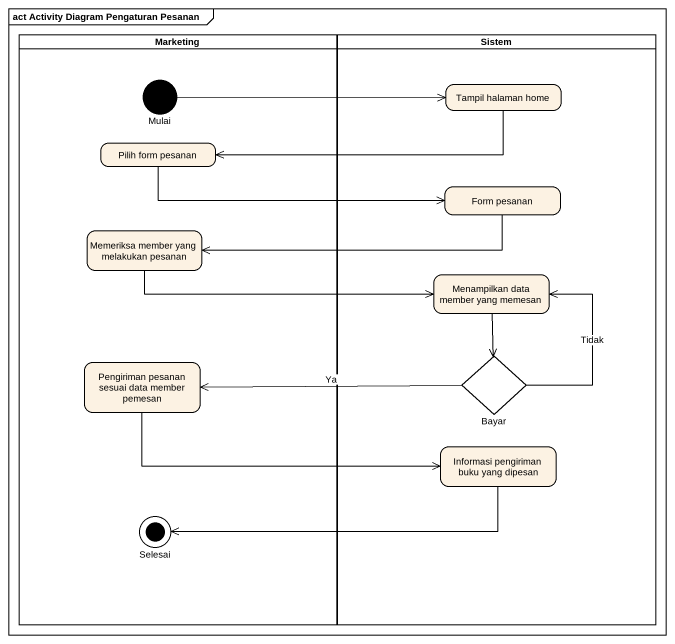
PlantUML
@startuml
mainframe act Activity Diagram Pengaturan Pesanan
hide empty description
state Marketing <<partition>> {
  state Mulai <<start>>
  state "Pilih form pesanan" as Pilih_form_pesanan
  state "Memeriksa member yang melakukan pesanan" as Memeriksa_member_yang
  state "Pengiriman pesanan sesuai data member pemesan" as Pengiriman_pesanan_sesuai
  state Selesai <<end>>
}
state Sistem <<partition>> {
  state "Tampil halaman home" as Tampil_halaman_home
  state "Form pesanan" as Form_pesanan
  state "Menampilkan data member yang memesan" as Menampilkan_data_member
  state Bayar <<choice>>
  state "Informasi pengiriman buku yang dipesan" as Informasi_pengiriman_buku
}
Mulai -right-> Tampil_halaman_home
Tampil_halaman_home -left-> Pilih_form_pesanan
Pilih_form_pesanan -right-> Form_pesanan
Form_pesanan -left-> Memeriksa_member_yang
Memeriksa_member_yang -right-> Menampilkan_data_member
Menampilkan_data_member --> Bayar
Pengiriman_pesanan_sesuai -right-> Informasi_pengiriman_buku
Bayar -up-> Menampilkan_data_member : Tidak
Bayar -left-> Pengiriman_pesanan_sesuai : Ya
Informasi_pengiriman_buku -left-> Selesai
@enduml
